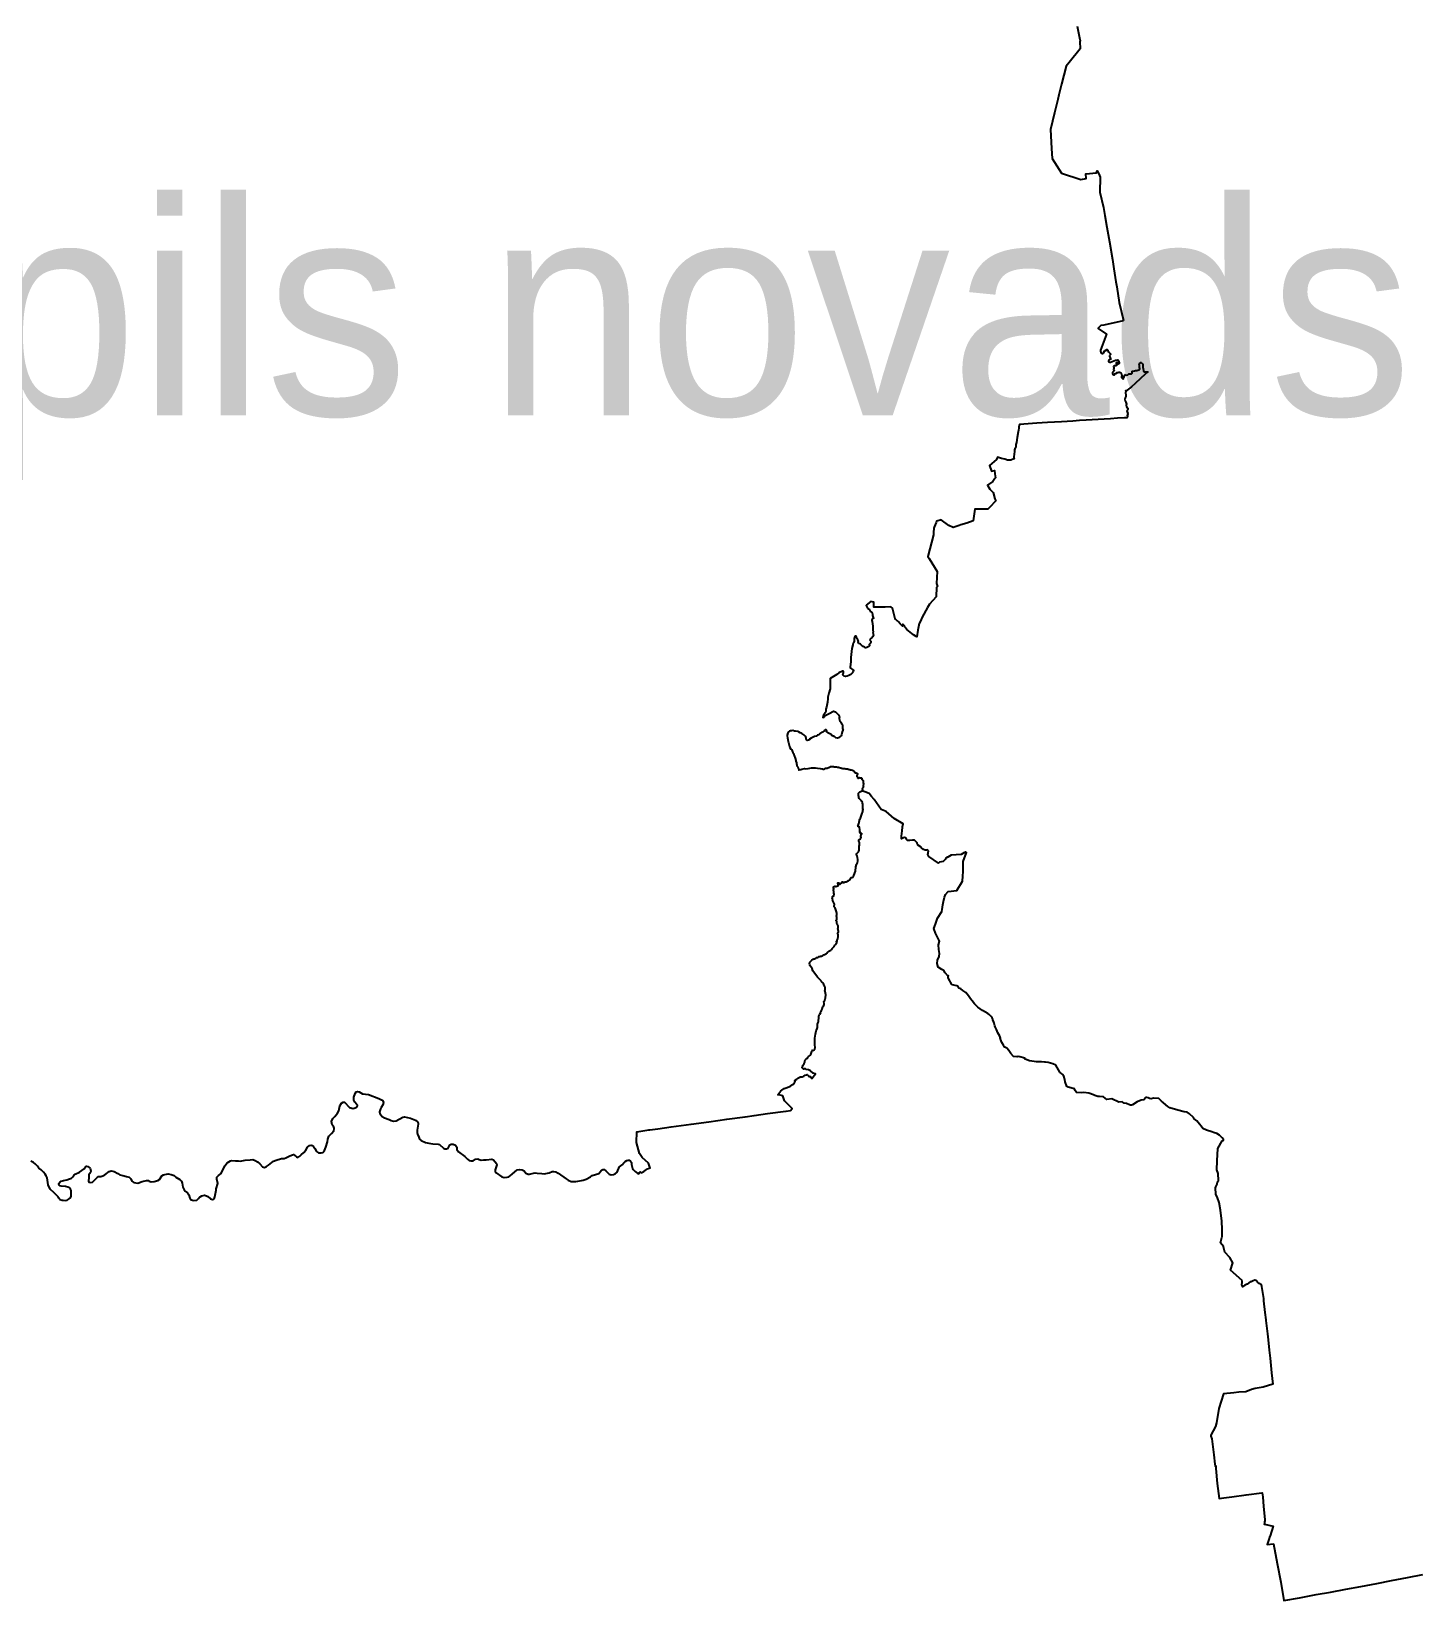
# Model space of a CAD drawing. Extents: x 293476 to 779698, y 145469 to 460400.
# Drawn here: x 371630 to 405265, y 319865 to 357929 of the extents above; entities that cross this region are included whole.
import ezdxf

# ---------------------------------------------------------------- set-up
doc = ezdxf.new("R2010")
doc.units = 0
doc.layers.add('Level 25', color=7, linetype='Continuous')
doc.layers.add('Level 57', color=7, linetype='Continuous')

msp = doc.modelspace()

# ---------------------------------------------------------------- linework, layer by layer
at = {"layer": 'Level 25'}
for points in [[(397005, 358056), (397062, 357769), (397074, 357698), (397072, 357680), (397074, 357505), (396809, 357175), (396738, 357087), (396628, 356648), (396563, 356389), (396534, 356273), (396455, 355950), (396356, 355550), (396385, 355087), (396400, 354848), (396569, 354580), (396627, 354486), (397094, 354340), (397222, 354357), (397216, 354474), (397476, 354494), (397488, 354545), (397526, 354470), (397565, 354395), (397557, 354029), (397647, 353655), (397678, 353465), (397721, 353176), (397785, 352826), (397860, 352399), (397896, 352170), (397943, 351855), (397965, 351732), (398027, 351352), (398125, 350917)], [(397517, 350727), (397510, 350718), (397718, 350582), (397569, 350198), (397571, 350181), (397580, 350140), (397577, 350133), (397575, 350129), (397605, 350119), (397622, 350118), (397638, 350122), (397646, 350129), (397664, 350175), (397676, 350185), (397692, 350190), (397702, 350189), (397708, 350192), (397719, 350212), (397724, 350215), (397731, 350215), (397740, 350208), (397747, 350197), (397752, 350183), (397753, 350164), (397759, 350153), (397780, 350139), (397814, 350105), (397818, 350096), (397816, 350090), (397794, 350078), (397788, 350064), (397788, 350048), (397801, 350013), (397817, 349988), (397817, 349981), (397776, 349956), (397768, 349936), (397767, 349920), (397774, 349914), (397794, 349903), (397813, 349907), (397897, 349941), (397936, 349956), (397987, 349963), (397999, 349953), (398016, 349930), (398016, 349921), (398013, 349911), (398023, 349896), (398023, 349877), (398021, 349872), (398017, 349861), (398008, 349855), (397978, 349900), (397970, 349903), (397951, 349891), (397947, 349884), (397953, 349870), (397967, 349845), (397965, 349834), (397959, 349825), (397944, 349816), (397929, 349813), (397911, 349816), (397894, 349809), (397887, 349800), (397889, 349790), (397896, 349775), (397895, 349762), (397890, 349745), (397883, 349738), (397884, 349730), (397890, 349722), (397902, 349713), (397905, 349707), (397897, 349700), (397889, 349690), (397882, 349680), (397863, 349643), (397865, 349629), (397879, 349609), (397894, 349598), (397908, 349597), (397924, 349629), (397927, 349633), (397940, 349630), (397949, 349634), (397970, 349651), (397990, 349657), (398013, 349666), (398031, 349661), (398049, 349651), (398068, 349637), (398075, 349622), (398076, 349613), (398081, 349600), (398090, 349583), (398095, 349571), (398095, 349564), (398083, 349555), (398077, 349547), (398077, 349544), (398079, 349534), (398086, 349526), (398113, 349498), (398124, 349499), (398131, 349504), (398130, 349510), (398121, 349520), (398119, 349528), (398121, 349533), (398125, 349535), (398134, 349537), (398142, 349542), (398148, 349556), (398153, 349590), (398161, 349602), (398166, 349603), (398172, 349602), (398181, 349594), (398195, 349592), (398235, 349600), (398245, 349605), (398248, 349616), (398254, 349622), (398263, 349624), (398273, 349623), (398280, 349625), (398291, 349626), (398310, 349625), (398319, 349625), (398327, 349631), (398339, 349640), (398342, 349646), (398340, 349662), (398340, 349676), (398342, 349685), (398345, 349687), (398363, 349690), (398396, 349695), (398419, 349702), (398451, 349705), (398478, 349708), (398504, 349719), (398519, 349729), (398524, 349737), (398525, 349749), (398520, 349772), (398516, 349795), (398514, 349829), (398511, 349841), (398512, 349850), (398517, 349860), (398522, 349879), (398542, 349894), (398556, 349897), (398566, 349891), (398577, 349881), (398591, 349862), (398596, 349845), (398599, 349812), (398597, 349790), (398595, 349782), (398602, 349745), (398611, 349713), (398611, 349702), (398612, 349685), (398620, 349679), (398640, 349672), (398668, 349672), (398717, 349670), (398689, 349645), (398664, 349622), (398410, 349389), (398320, 349307), (398217, 349226), (398217, 349221), (398180, 349209), (398181, 349194), (398179, 349165), (398188, 349102), (398187, 349070), (398166, 349042), (398162, 349000), (398172, 348964), (398187, 348932), (398198, 348887), (398194, 348862), (398198, 348829), (398211, 348804), (398222, 348795), (398231, 348786), (398237, 348772), (398235, 348761), (398224, 348747), (398223, 348738), (398212, 348721), (398216, 348703), (398234, 348664), (398228, 348648), (398230, 348621), (398219, 348611), (398229, 348599), (398228, 348588), (398212, 348555), (398195, 348555), (398149, 348554), (397979, 348543), (397810, 348533), (397663, 348524), (397516, 348515), (397369, 348506), (397221, 348497), (397061, 348487), (396900, 348477), (396762, 348468), (396623, 348460), (396454, 348449), (396285, 348439), (396154, 348431), (396024, 348423), (395813, 348410), (395602, 348397), (395595, 348366), (395588, 348336), (395586, 348321), (395585, 348306), (395581, 348257), (395575, 348215), (395548, 348077), (395531, 347953), (395521, 347929), (395515, 347908), (395514, 347885), (395515, 347850), (395510, 347836), (395502, 347825), (395489, 347800), (395484, 347778), (395482, 347738), (395467, 347611), (395468, 347588), (395476, 347563), (395465, 347558), (395392, 347531), (395312, 347532), (395247, 347554), (395172, 347571), (395069, 347600), (395048, 347548), (394878, 347399), (394929, 347261), (394995, 347275), (395007, 347200), (395020, 347103), (395008, 347083), (394961, 347008), (394829, 346919), (394885, 346821), (394965, 346742), (395009, 346592), (395031, 346543), (394988, 346500), (394914, 346424), (394860, 346367), (394835, 346340), (394712, 346336), (394622, 346341), (394519, 346342), (394480, 346054), (394326, 346004), (394178, 345957), (394143, 345946), (394138, 345944), (394089, 345928), (393999, 345898), (393887, 345944), (393701, 346077), (393602, 346048), (393598, 346044), (393595, 346047), (393584, 346018), (393535, 345902), (393527, 345882), (393526, 345868), (393522, 345785), (393521, 345773), (393518, 345716), (393380, 345190), (393412, 345139), (393607, 344828), (393593, 344534), (393618, 344460), (393596, 344457), (393595, 344450), (393583, 344217), (393418, 344032), (393374, 343954), (393242, 343718), (393200, 343624), (393173, 343565), (393142, 343402), (393112, 343240), (393094, 343248), (393035, 343288), (392874, 343419), (392829, 343467), (392820, 343479), (392812, 343507), (392798, 343526), (392776, 343551), (392770, 343501), (392756, 343511), (392749, 343519), (392741, 343528), (392733, 343536), (392725, 343544), (392717, 343553), (392710, 343561), (392671, 343603), (392663, 343611), (392655, 343619), (392647, 343627), (392630, 343642), (392621, 343650), (392612, 343656), (392603, 343663), (392593, 343668), (392587, 343671), (392586, 343676), (392585, 343681), (392577, 343715), (392570, 343748), (392520, 343938), (392487, 343968), (392349, 343965), (392199, 343965), (392111, 343965), (392070, 343963), (392068, 344075), (392070, 344086), (391996, 344100), (391884, 344008), (391881, 344006), (391920, 343938), (391925, 343931), (391942, 343925), (391948, 343919), (391954, 343912), (391973, 343882), (391985, 343869), (392000, 343861), (392007, 343855), (392013, 343848), (392018, 343840), (392023, 343832), (392031, 343817), (392034, 343808), (392036, 343800), (392038, 343792), (392040, 343783), (392039, 343774), (392036, 343766), (392037, 343757), (392055, 343708), (392064, 343702), (392070, 343698), (392069, 343693), (392062, 343690), (392041, 343682), (392033, 343676), (392026, 343651), (392025, 343640), (392029, 343616), (392038, 343555), (392045, 343503), (392049, 343477), (392050, 343460), (392049, 343392), (392053, 343383), (392058, 343373), (392054, 343360), (392050, 343346), (392055, 343315), (392060, 343284), (392045, 343255), (392029, 343226), (392009, 343211), (391989, 343197), (391982, 343188), (391978, 343181), (391973, 343168), (391973, 343160), (391978, 343151), (391987, 343142), (391994, 343134), (391996, 343122), (391995, 343111), (391993, 343096), (391990, 343086), (391961, 343059), (391960, 343054), (391964, 343050), (391963, 343038), (391964, 343027), (391960, 343013), (391953, 343006), (391937, 342998), (391918, 342991), (391899, 342983), (391880, 342974), (391862, 342976), (391852, 342981), (391841, 342992), (391811, 343012), (391772, 343044), (391748, 343063), (391729, 343072), (391710, 343081), (391696, 343098), (391693, 343109), (391694, 343123), (391695, 343133), (391692, 343157), (391684, 343168), (391651, 343216), (391648, 343221), (391648, 343230), (391649, 343237), (391646, 343256), (391633, 343263), (391622, 343261), (391612, 343249), (391600, 343227), (391596, 343200), (391596, 343167), (391595, 343148), (391595, 343134), (391584, 343117), (391574, 343100), (391565, 343079), (391562, 343052), (391534, 342964), (391516, 342744), (391511, 342645), (391502, 342575), (391496, 342513), (391499, 342488), (391525, 342465), (391552, 342454), (391572, 342441), (391579, 342423), (391572, 342397), (391550, 342366), (391510, 342330), (391465, 342303), (391426, 342286), (391386, 342282), (391353, 342287), (391341, 342297), (391326, 342317), (391322, 342330), (391323, 342343), (391330, 342355), (391337, 342364), (391337, 342384), (391331, 342405), (391320, 342411), (391308, 342412), (391225, 342367), (391171, 342326), (391089, 342281), (391015, 342232), (391008, 342214), (391009, 342048), (391009, 341981), (390980, 341875), (390957, 341782), (390955, 341740), (390949, 341661), (390925, 341535), (390918, 341516), (390908, 341488), (390906, 341438), (390896, 341404), (390866, 341365), (390848, 341348), (390838, 341321), (390832, 341284), (390861, 341294), (390863, 341301), (390887, 341335), (390988, 341383), (391096, 341438), (391139, 341424), (391191, 341374), (391215, 341351), (391240, 341304), (391238, 341300), (391231, 341279), (391226, 341262), (391245, 341199), (391254, 341193), (391257, 341189), (391258, 341187), (391262, 341181), (391263, 341179), (391265, 341177), (391266, 341175), (391267, 341173), (391270, 341169), (391271, 341167), (391275, 341161), (391276, 341159), (391278, 341155), (391279, 341153), (391281, 341151), (391282, 341148), (391283, 341146), (391284, 341144), (391286, 341142), (391287, 341140), (391288, 341138), (391289, 341136), (391291, 341134), (391292, 341132), (391293, 341130), (391295, 341128), (391296, 341126), (391297, 341124), (391298, 341122), (391300, 341120), (391301, 341118), (391302, 341116), (391303, 341114), (391305, 341112), (391306, 341110), (391307, 341108), (391308, 341106), (391309, 341104), (391310, 341102), (391311, 341100), (391311, 341097), (391312, 341095), (391312, 341093), (391312, 341091), (391313, 341090), (391313, 341088), (391313, 341086), (391313, 341083), (391313, 341081), (391313, 341078), (391313, 341076), (391313, 341074), (391313, 341071), (391313, 341069), (391313, 341067), (391313, 341064), (391313, 341062), (391313, 341060), (391313, 341057), (391313, 341055), (391313, 341052), (391313, 341050), (391313, 341048), (391313, 341045), (391312, 341043), (391312, 341040), (391312, 341038), (391312, 341035), (391312, 341033), (391312, 341030), (391312, 341028), (391312, 341026), (391312, 341023), (391312, 341021), (391312, 341018), (391313, 341016), (391314, 341014), (391314, 341012), (391315, 341010), (391316, 341008), (391318, 341006), (391319, 341004), (391320, 341001), (391321, 340999), (391322, 340998), (391323, 340992), (391322, 340979), (391304, 340936), (391287, 340862), (391276, 340844), (391252, 340829), (391217, 340793), (391188, 340789), (391152, 340793), (391115, 340823), (391109, 340825), (391106, 340827), (391102, 340828), (391098, 340830), (391095, 340831), (391091, 340832), (391087, 340834), (391084, 340835), (391080, 340836), (391076, 340838), (391073, 340839), (391069, 340841), (391065, 340842), (391062, 340843), (391058, 340845), (391055, 340846), (391051, 340848), (391049, 340851), (391047, 340854), (391045, 340858), (391043, 340862), (391041, 340866), (391040, 340870), (391038, 340873), (391035, 340876), (391032, 340879), (391029, 340881), (391025, 340882), (391022, 340884), (391018, 340886), (391015, 340887), (391011, 340889), (391008, 340890), (391004, 340892), (391001, 340894), (390997, 340895), (390993, 340897), (390990, 340898), (390986, 340900), (390983, 340902), (390979, 340903), (390976, 340905), (390972, 340906), (390970, 340907), (390968, 340908), (390965, 340910), (390961, 340911), (390958, 340913), (390954, 340914), (390936, 340930), (390925, 340940), (390922, 340946), (390925, 340954), (390928, 340963), (390928, 340971), (390924, 340978), (390917, 340984), (390909, 340988), (390901, 340990), (390894, 340989), (390888, 340986), (390883, 340980), (390879, 340974), (390869, 340960), (390864, 340954), (390858, 340949), (390852, 340944), (390845, 340941), (390831, 340933), (390811, 340923), (390797, 340916), (390790, 340912), (390783, 340908), (390770, 340899), (390764, 340895), (390751, 340886), (390726, 340868), (390707, 340855), (390672, 340830), (390628, 340823), (390601, 340810), (390579, 340805), (390550, 340785), (390510, 340762), (390506, 340744), (390488, 340735), (390455, 340729), (390441, 340738), (390430, 340767), (390425, 340796), (390423, 340812), (390420, 340824), (390410, 340826), (390382, 340854), (390369, 340869), (390320, 340900), (390309, 340903), (390284, 340914), (390245, 340939), (390232, 340943), (390173, 340956), (390145, 340958), (390102, 340967), (390073, 340966), (390049, 340964), (390024, 340953), (389991, 340929), (389985, 340912), (389965, 340857), (389965, 340839), (389980, 340792), (389986, 340749), (389989, 340695), (389997, 340679), (390011, 340646), (390023, 340585), (390036, 340561), (390057, 340518), (390080, 340500), (390098, 340454), (390109, 340436), (390127, 340402), (390131, 340378), (390141, 340367), (390163, 340303), (390181, 340244), (390180, 340226), (390191, 340183), (390194, 340157), (390200, 340136), (390200, 340113), (390212, 340105), (390224, 340087), (390231, 340058), (390251, 340023), (390253, 340009), (390260, 340014), (390302, 340029), (390326, 340035), (390391, 340046), (390422, 340044), (390477, 340047), (390560, 340064), (390587, 340063), (390618, 340065), (390656, 340063), (390700, 340058), (390770, 340053), (390810, 340040), (390826, 340040), (390841, 340037), (390855, 340035), (390870, 340040), (390884, 340047), (390897, 340054), (390911, 340058), (390926, 340058), (390940, 340060), (390954, 340065), (390968, 340070), (390982, 340076), (390995, 340084), (391008, 340091), (391022, 340095), (391037, 340096), (391052, 340097), (391066, 340098), (391081, 340099), (391096, 340097), (391110, 340093), (391125, 340090), (391140, 340089), (391155, 340088), (391169, 340086), (391184, 340084), (391198, 340081), (391213, 340078), (391227, 340074), (391242, 340071), (391256, 340067), (391271, 340064), (391285, 340060), (391299, 340055), (391313, 340051), (391328, 340049), (391343, 340050), (391358, 340051), (391372, 340047), (391387, 340045), (391402, 340045), (391417, 340044), (391431, 340041), (391445, 340037), (391459, 340032), (391474, 340028), (391488, 340023), (391502, 340019), (391517, 340014), (391552, 340011), (391566, 340002), (391573, 339998), (391583, 339990), (391588, 339984), (391594, 339975), (391600, 339960), (391604, 339955), (391610, 339949), (391617, 339946), (391639, 339945), (391664, 339933), (391670, 339929), (391675, 339924), (391676, 339920), (391676, 339911), (391665, 339892), (391663, 339890), (391660, 339884), (391658, 339879), (391658, 339871), (391658, 339868), (391658, 339866), (391659, 339860), (391659, 339857), (391661, 339855), (391663, 339853), (391665, 339851), (391668, 339849), (391670, 339847), (391671, 339844), (391672, 339842), (391673, 339839), (391674, 339836), (391675, 339833), (391676, 339831), (391677, 339828), (391677, 339825), (391677, 339822), (391678, 339819), (391679, 339817), (391681, 339814), (391684, 339813), (391687, 339812), (391689, 339813), (391692, 339814), (391695, 339815), (391698, 339816), (391700, 339817), (391703, 339819), (391705, 339821), (391707, 339822), (391710, 339824), (391712, 339825), (391715, 339826), (391718, 339827), (391721, 339828), (391723, 339828), (391726, 339827), (391729, 339826), (391732, 339824), (391734, 339823), (391737, 339823), (391740, 339823), (391743, 339823), (391746, 339823), (391749, 339823), (391751, 339823), (391754, 339823), (391757, 339823), (391760, 339822), (391763, 339822), (391766, 339821), (391768, 339820), (391771, 339819), (391774, 339817), (391776, 339815), (391778, 339813), (391779, 339810), (391780, 339807), (391781, 339805), (391781, 339802), (391781, 339799), (391781, 339796), (391781, 339793), (391781, 339790), (391782, 339787), (391783, 339785), (391785, 339782), (391787, 339780), (391789, 339778), (391791, 339776), (391793, 339774), (391795, 339773), (391797, 339771), (391800, 339769), (391802, 339767), (391803, 339764), (391805, 339762), (391807, 339760), (391808, 339757), (391809, 339754), (391811, 339752), (391812, 339749), (391813, 339746), (391814, 339743), (391814, 339740), (391815, 339738), (391815, 339735), (391815, 339732), (391815, 339729), (391814, 339726), (391814, 339723), (391814, 339721), (391813, 339718), (391813, 339715), (391812, 339712), (391812, 339709), (391811, 339706), (391811, 339706), (391812, 339705), (391812, 339704), (391812, 339703), (391812, 339702), (391813, 339701), (391813, 339699), (391813, 339699), (391813, 339698), (391814, 339697), (391814, 339695), (391814, 339694), (391814, 339693), (391814, 339693), (391815, 339692), (391815, 339691), (391815, 339691), (391816, 339690), (391816, 339689), (391816, 339689), (391817, 339687), (391817, 339687), (391818, 339686), (391818, 339685), (391819, 339684), (391819, 339683), (391819, 339683), (391819, 339682), (391819, 339682), (391820, 339681), (391820, 339681), (391820, 339680), (391820, 339679), (391820, 339679), (391820, 339679), (391820, 339678), (391820, 339677), (391820, 339676), (391820, 339676), (391820, 339675), (391820, 339674), (391820, 339672), (391819, 339669), (391818, 339667), (391818, 339665), (391816, 339659), (391815, 339655), (391814, 339652), (391813, 339648), (391811, 339634), (391808, 339612), (391816, 339596), (391814, 339586), (391795, 339570), (391787, 339558), (391786, 339547), (391793, 339538), (391786, 339510)], [(397517, 350727), (397586, 350800), (397662, 350812), (398125, 350917)], [(384606, 330093), (384651, 330060), (384731, 330035), (384843, 330035), (384892, 330041), (384981, 330053), (385021, 330066), (385093, 330087), (385194, 330141), (385237, 330173), (385399, 330226), (385465, 330307), (385498, 330321), (385527, 330320), (385572, 330290), (385650, 330212), (385701, 330192), (385757, 330201), (385794, 330217), (385845, 330254), (385862, 330295), (385881, 330353), (385894, 330376), (385937, 330416), (385962, 330435), (386008, 330483), (386040, 330517), (386077, 330543), (386107, 330548), (386134, 330546), (386169, 330523), (386189, 330491), (386195, 330445), (386206, 330376), (386217, 330346), (386232, 330324), (386273, 330282), (386283, 330272), (386345, 330227), (386367, 330219), (386374, 330229), (386382, 330250), (386402, 330262), (386425, 330243), (386443, 330251), (386489, 330273), (386519, 330295), (386556, 330319), (386581, 330336), (386618, 330356), (386643, 330363), (386636, 330383), (386605, 330474), (386453, 330613), (386386, 330714), (386310, 330974), (386321, 331239), (386613, 331284), (386633, 331285), (386832, 331310), (387157, 331355), (387635, 331420), (388066, 331478), (388503, 331540), (388952, 331603), (389167, 331633), (389488, 331677), (389938, 331740), (389942, 331741), (390052, 331752), (390087, 331805), (389906, 331986), (389859, 332109), (389764, 332131), (389741, 332136), (389812, 332229), (389840, 332247), (389895, 332286), (389943, 332302), (390049, 332347), (390050, 332348), (390050, 332349), (390051, 332352), (390054, 332356), (390056, 332359), (390059, 332362), (390063, 332364), (390069, 332366), (390075, 332368), (390081, 332371), (390083, 332373), (390096, 332383), (390100, 332386), (390104, 332388), (390113, 332391), (390120, 332393), (390123, 332394), (390125, 332395), (390126, 332396), (390154, 332438), (390162, 332454), (390144, 332470), (390152, 332481), (390160, 332488), (390163, 332491), (390202, 332512), (390226, 332537), (390231, 332539), (390234, 332541), (390244, 332547), (390276, 332563), (390287, 332572), (390308, 332572), (390329, 332573), (390369, 332590), (390407, 332607), (390441, 332621), (390454, 332623), (390463, 332618), (390472, 332608), (390476, 332604), (390484, 332586), (390490, 332585), (390495, 332577), (390514, 332577), (390522, 332576), (390534, 332575), (390564, 332528), (390655, 332642), (390642, 332644), (390598, 332663), (390538, 332715), (390486, 332744), (390431, 332749), (390427, 332749), (390423, 332753), (390418, 332756), (390414, 332759), (390410, 332761), (390405, 332761), (390400, 332762), (390394, 332762), (390390, 332762), (390384, 332762), (390378, 332760), (390375, 332759), (390370, 332759), (390365, 332760), (390360, 332762), (390357, 332765), (390354, 332769), (390350, 332773), (390347, 332776), (390342, 332780), (390338, 332783), (390335, 332786), (390332, 332790), (390327, 332797), (390329, 332800), (390332, 332802), (390336, 332804), (390340, 332808), (390341, 332812), (390343, 332816), (390344, 332820), (390345, 332824), (390347, 332832), (390347, 332836), (390347, 332844), (390348, 332846), (390352, 332850), (390361, 332859), (390366, 332862), (390373, 332871), (390376, 332874), (390380, 332881), (390380, 332885), (390379, 332895), (390380, 332900), (390385, 332906), (390389, 332914), (390392, 332919), (390395, 332923), (390397, 332931), (390397, 332936), (390398, 332947), (390399, 332952), (390400, 332958), (390402, 332963), (390405, 332967), (390408, 332971), (390414, 332977), (390416, 332980), (390419, 332988), (390420, 332993), (390423, 332996), (390427, 333002), (390430, 333005), (390438, 333013), (390443, 333015), (390452, 333018), (390472, 333028), (390473, 333044), (390487, 333064), (390532, 333093), (390545, 333112), (390552, 333137), (390560, 333158), (390566, 333185), (390576, 333216), (390604, 333213), (390616, 333218), (390640, 333249), (390646, 333285), (390640, 333350), (390638, 333375), (390641, 333417), (390641, 333439), (390641, 333511), (390647, 333560), (390658, 333609), (390675, 333684), (390698, 333743), (390700, 333764), (390700, 333798), (390702, 333831), (390707, 333854), (390715, 333871), (390723, 333884), (390728, 333918), (390730, 333939), (390736, 333996), (390740, 334041), (390741, 334061), (390754, 334088), (390757, 334094), (390782, 334131), (390785, 334135), (390800, 334178), (390807, 334197), (390820, 334213), (390821, 334219), (390826, 334233), (390828, 334258), (390846, 334273), (390849, 334282), (390863, 334325), (390865, 334341), (390866, 334350), (390861, 334394), (390864, 334400), (390868, 334409), (390882, 334426), (390892, 334460), (390895, 334485), (390908, 334558), (390890, 334638), (390884, 334652), (390884, 334655), (390886, 334670), (390889, 334685), (390891, 334711), (390890, 334718), (390886, 334744), (390875, 334759), (390875, 334777), (390868, 334791), (390853, 334805), (390854, 334814), (390854, 334827), (390850, 334835), (390843, 334844), (390827, 334854), (390814, 334861), (390813, 334863), (390808, 334871), (390803, 334879), (390795, 334893), (390790, 334900), (390778, 334914), (390762, 334933), (390748, 334950), (390703, 334990), (390593, 335140), (390575, 335197), (390528, 335264), (390519, 335290), (390513, 335317), (390515, 335335), (390520, 335348), (390566, 335398), (390596, 335422), (390613, 335432), (390633, 335435), (390648, 335444), (390665, 335450), (390682, 335461), (390705, 335465), (390720, 335475), (390726, 335482), (390737, 335486), (390760, 335489), (390780, 335496), (390799, 335501), (390837, 335515), (390861, 335529), (390916, 335557), (390936, 335571), (390949, 335590), (390990, 335621), (390995, 335630), (391026, 335646), (391042, 335662), (391059, 335684), (391075, 335699), (391092, 335712), (391109, 335731), (391123, 335766), (391129, 335773), (391136, 335774), (391141, 335784), (391169, 335828), (391170, 335831), (391170, 335834), (391169, 335837), (391168, 335839), (391167, 335842), (391167, 335843), (391167, 335844), (391167, 335845), (391166, 335848), (391166, 335850), (391167, 335852), (391167, 335853), (391167, 335855), (391167, 335856), (391167, 335857), (391167, 335857), (391167, 335857), (391168, 335857), (391168, 335858), (391168, 335858), (391168, 335858), (391168, 335858), (391168, 335858), (391169, 335859), (391169, 335859), (391170, 335859), (391170, 335859), (391171, 335860), (391171, 335860), (391172, 335860), (391173, 335860), (391173, 335860), (391174, 335860), (391175, 335861), (391176, 335861), (391177, 335861), (391178, 335861), (391179, 335861), (391179, 335862), (391179, 335862), (391180, 335862), (391180, 335862), (391180, 335862), (391181, 335863), (391181, 335863), (391181, 335863), (391181, 335863), (391181, 335863), (391181, 335864), (391181, 335864), (391181, 335864), (391181, 335864), (391181, 335864), (391181, 335864), (391182, 335864), (391182, 335864), (391182, 335865), (391182, 335865), (391182, 335865), (391182, 335865), (391182, 335865), (391182, 335865), (391182, 335865), (391182, 335865), (391182, 335866), (391182, 335866), (391182, 335866), (391182, 335866), (391182, 335866), (391182, 335866), (391182, 335867), (391182, 335867), (391182, 335867), (391182, 335867), (391182, 335867), (391182, 335867), (391182, 335867), (391182, 335868), (391182, 335868), (391182, 335868), (391181, 335869), (391181, 335869), (391181, 335869), (391181, 335869), (391181, 335870), (391181, 335870), (391181, 335870), (391181, 335870), (391181, 335871), (391181, 335871), (391181, 335871), (391181, 335872), (391180, 335872), (391180, 335872), (391180, 335873), (391180, 335873), (391180, 335873), (391180, 335874), (391180, 335874), (391180, 335874), (391179, 335874), (391179, 335875), (391179, 335875), (391179, 335875), (391179, 335876), (391179, 335876), (391179, 335876), (391179, 335877), (391178, 335877), (391178, 335877), (391178, 335878), (391178, 335879), (391178, 335880), (391177, 335882), (391177, 335883), (391177, 335884), (391178, 335885), (391178, 335885), (391178, 335886), (391179, 335887), (391180, 335888), (391181, 335889), (391182, 335890), (391183, 335892), (391184, 335894), (391184, 335894), (391185, 335895), (391187, 335897), (391189, 335900), (391191, 335903), (391193, 335905), (391193, 335906), (391193, 335906), (391193, 335907), (391193, 335907), (391194, 335910), (391194, 335912), (391194, 335916), (391193, 335919), (391194, 335922), (391194, 335924), (391195, 335926), (391196, 335929), (391198, 335934), (391201, 335941), (391203, 335946), (391206, 335957), (391206, 335960), (391207, 335963), (391207, 335970), (391209, 335989), (391207, 336019), (391198, 336041), (391192, 336053), (391195, 336058), (391198, 336064), (391202, 336069), (391203, 336071), (391206, 336074), (391208, 336076), (391210, 336079), (391213, 336082), (391215, 336090), (391215, 336093), (391215, 336096), (391213, 336106), (391210, 336115), (391207, 336126), (391207, 336131), (391207, 336136), (391206, 336142), (391205, 336147), (391203, 336149), (391200, 336153), (391200, 336163), (391204, 336174), (391205, 336178), (391206, 336181), (391206, 336181), (391206, 336183), (391208, 336191), (391208, 336198), (391205, 336205), (391205, 336210), (391205, 336212), (391205, 336218), (391204, 336224), (391204, 336230), (391203, 336234), (391200, 336240), (391196, 336249), (391193, 336257), (391187, 336273), (391185, 336277), (391182, 336281), (391175, 336290), (391173, 336294), (391172, 336298), (391172, 336303), (391172, 336309), (391172, 336317), (391172, 336324), (391172, 336332), (391172, 336334), (391170, 336338), (391169, 336341), (391167, 336345), (391164, 336353), (391162, 336356), (391160, 336358), (391158, 336361), (391156, 336363), (391156, 336364), (391156, 336366), (391156, 336367), (391157, 336369), (391160, 336372), (391161, 336373), (391163, 336375), (391163, 336375), (391165, 336378), (391174, 336389), (391174, 336390), (391174, 336391), (391174, 336399), (391174, 336401), (391174, 336406), (391173, 336407), (391172, 336413), (391171, 336426), (391174, 336449), (391166, 336471), (391175, 336504), (391175, 336536), (391168, 336573), (391144, 336644), (391132, 336669), (391109, 336697), (391109, 336703), (391113, 336756), (391103, 336788), (391092, 336809), (391080, 336825), (391073, 336828), (391070, 336837), (391079, 336856), (391072, 336870), (391063, 336888), (391071, 336910), (391069, 336928), (391067, 336942), (391072, 336952), (391097, 336958), (391099, 336967), (391105, 337000), (391099, 337029), (391097, 337038), (391097, 337046), (391102, 337064), (391104, 337076), (391092, 337090), (391091, 337099), (391091, 337109), (391097, 337122), (391099, 337134), (391091, 337157), (391091, 337167), (391096, 337177), (391111, 337191), (391124, 337197), (391133, 337195), (391140, 337186), (391149, 337185), (391176, 337193), (391203, 337202), (391208, 337213), (391204, 337231), (391194, 337258), (391199, 337272), (391209, 337278), (391221, 337275), (391224, 337263), (391224, 337250), (391231, 337243), (391242, 337241), (391259, 337255), (391272, 337264), (391291, 337274), (391296, 337278), (391297, 337291), (391303, 337300), (391315, 337300), (391319, 337292), (391327, 337286), (391342, 337285), (391361, 337295), (391376, 337299), (391409, 337301), (391419, 337307), (391429, 337319), (391437, 337322), (391453, 337325), (391466, 337337), (391477, 337351), (391497, 337358), (391505, 337370), (391508, 337392), (391514, 337400), (391524, 337405), (391538, 337402), (391547, 337405), (391551, 337409), (391580, 337441), (391586, 337456), (391624, 337557), (391633, 337662), (391654, 337717), (391662, 337730), (391678, 337761), (391686, 337807), (391685, 337844), (391678, 337891), (391666, 337923), (391653, 337945), (391647, 337958), (391650, 337971), (391659, 337986), (391675, 338007), (391696, 338028), (391707, 338046), (391714, 338071), (391713, 338143), (391717, 338167), (391725, 338187), (391720, 338256), (391716, 338268), (391706, 338283), (391704, 338295), (391707, 338322), (391714, 338330), (391732, 338339), (391745, 338346), (391756, 338361), (391761, 338379), (391756, 338403), (391752, 338419), (391760, 338436), (391775, 338454), (391780, 338461), (391777, 338470), (391772, 338476), (391765, 338476), (391751, 338476), (391739, 338482), (391735, 338492), (391737, 338509), (391732, 338516), (391730, 338526), (391735, 338550), (391733, 338564), (391728, 338570), (391722, 338617), (391721, 338627), (391681, 338650), (391697, 338682), (391688, 338697), (391709, 338704), (391711, 338744), (391719, 338784), (391723, 338798), (391732, 338820), (391746, 338847), (391757, 338870), (391781, 338939), (391802, 339008), (391807, 339030), (391808, 339052), (391806, 339080), (391803, 339102), (391802, 339111), (391805, 339131), (391806, 339157), (391803, 339187), (391799, 339205), (391792, 339225), (391782, 339248), (391771, 339265), (391755, 339282), (391732, 339303), (391715, 339324), (391707, 339343), (391704, 339357), (391703, 339372), (391702, 339393), (391701, 339401), (391697, 339423), (391696, 339433), (391697, 339442), (391702, 339450), (391733, 339486), (391786, 339510)], [(401477, 327507), (401475, 327522), (401421, 327556), (401376, 327592), (401353, 327618), (401343, 327629), (401334, 327634), (401326, 327637), (401315, 327635), (401271, 327619), (401224, 327600), (401205, 327594), (401126, 327542), (401070, 327513), (401015, 327479), (401014, 327480), (401014, 327490), (401004, 327505), (401002, 327522), (401001, 327539), (401010, 327572), (401009, 327623), (401004, 327627), (400722, 327882), (400780, 328056), (400705, 328192), (400589, 328320), (400558, 328446), (400553, 328448), (400551, 328452), (400484, 328546), (400492, 328580), (400516, 328673), (400519, 328684), (400520, 328686), (400520, 328715), (400520, 328719), (400525, 328868), (400518, 329070), (400485, 329333), (400453, 329520), (400405, 329634), (400367, 329725), (400359, 329880), (400372, 329906), (400400, 329964), (400410, 330020), (400436, 330058), (400427, 330224), (400390, 330318), (400400, 330529), (400417, 330830), (400523, 331019), (400554, 331031), (400551, 331047), (400526, 331093), (400455, 331159), (400389, 331198), (400310, 331216), (400272, 331235), (400144, 331276), (400053, 331314), (400010, 331370), (399971, 331425), (399904, 331506), (399844, 331555), (399826, 331582), (399733, 331673), (399676, 331710), (399600, 331721), (399445, 331761), (399253, 331817), (399207, 331848), (399159, 331889), (399093, 331944), (399053, 331983), (398986, 332041), (398856, 332053), (398799, 332037), (398763, 332042), (398723, 332063), (398697, 332067), (398672, 332065), (398619, 332015), (398554, 332002), (398461, 331967), (398346, 331894), (398321, 331886), (398296, 331882), (398270, 331889), (398200, 331920), (398146, 331933), (398094, 331962), (398019, 331957), (397847, 332035), (397722, 332020), (397641, 332084), (397542, 332097), (397508, 332096), (397436, 332117), (397404, 332135), (397290, 332173), (397165, 332194), (397099, 332185), (396988, 332187), (396955, 332240), (396939, 332278), (396782, 332316), (396756, 332336), (396713, 332446), (396704, 332509), (396683, 332585), (396650, 332625), (396629, 332647), (396594, 332674), (396583, 332686), (396486, 332856), (396414, 332882), (396358, 332899), (396302, 332916), (396237, 332927), (396208, 332924), (396139, 332931), (396041, 332932), (396016, 332932), (396015, 332936), (395846, 332958), (395744, 332997), (395739, 332998), (395731, 333022), (395616, 333058), (395573, 333062), (395549, 333057), (395541, 333056), (395458, 333060), (395395, 333139), (395348, 333213), (395298, 333267), (395249, 333291), (395244, 333289), (395218, 333341), (395179, 333403), (395158, 333442), (395139, 333507), (395143, 333508), (395128, 333554), (395081, 333637), (395045, 333718), (395013, 333787), (395005, 333810), (394998, 333837), (394992, 333872), (394985, 333898), (394962, 333951), (394954, 333973), (394940, 333999), (394919, 334037), (394873, 334083), (394840, 334109), (394709, 334181), (394598, 334263), (394512, 334345), (394454, 334411), (394414, 334462), (394396, 334489), (394367, 334533), (394339, 334574), (394301, 334617), (394234, 334666), (394182, 334704), (394135, 334723), (394119, 334743), (394115, 334758), (394099, 334772), (394081, 334781), (393971, 334804), (393962, 334812), (393934, 334869), (393924, 334886), (393916, 334900), (393878, 334972), (393875, 334985), (393874, 334997), (393876, 335008), (393880, 335019), (393868, 335023), (393801, 335090), (393766, 335151), (393717, 335173), (393635, 335229), (393608, 335322), (393619, 335398), (393659, 335492), (393667, 335560), (393645, 335662), (393642, 335770), (393660, 335863), (393567, 336053), (393530, 336168), (393565, 336272), (393612, 336415), (393718, 336578), (393726, 336626), (393744, 336743), (393763, 336825), (393789, 336928), (393812, 336991), (393873, 337068), (394086, 337089), (394218, 337319), (394231, 337441), (394238, 337547), (394241, 337586), (394239, 337690), (394237, 337793), (394321, 338010), (394293, 338029), (394267, 338014), (394267, 338014), (394189, 337965), (393948, 337947), (393903, 337919), (393870, 337898), (393860, 337901), (393816, 337875), (393800, 337844), (393749, 337790), (393665, 337775), (393638, 337756), (393406, 337912), (393387, 337949), (393380, 337965), (393394, 338054), (393393, 338062), (393371, 338075), (393347, 338067), (393314, 338071), (393279, 338083), (393228, 338123), (393222, 338138), (393158, 338180), (393142, 338188), (393139, 338203), (393135, 338211), (393131, 338221), (393125, 338239), (393120, 338248), (393114, 338255), (393065, 338305), (393056, 338310), (393045, 338312), (393030, 338311), (393007, 338308), (392943, 338302), (392895, 338301), (392884, 338305), (392870, 338315), (392862, 338327), (392860, 338336), (392858, 338358), (392850, 338367), (392840, 338369), (392811, 338375), (392793, 338368), (392742, 338340), (392741, 338356), (392745, 338402), (392753, 338483), (392758, 338533), (392770, 338633), (392779, 338708), (392562, 338838), (392369, 339010), (392247, 339054), (392076, 339295), (392015, 339367), (391959, 339440), (391851, 339484), (391786, 339510)], [(378951, 331370), (378928, 331402), (378914, 331487), (378942, 331563), (378992, 331609), (379058, 331685), (379089, 331749), (379115, 331867), (379151, 331928), (379196, 331957), (379226, 331956), (379351, 331829), (379434, 331806), (379507, 331823), (379531, 331840), (379546, 331884), (379521, 331907), (379475, 331957), (379457, 332004), (379457, 332080), (379485, 332170), (379508, 332207), (379543, 332214), (379587, 332205), (379663, 332160), (379806, 332142), (380057, 332047), (380129, 332012), (380158, 331985), (380170, 331945), (380158, 331895), (380116, 331827), (380101, 331795), (380073, 331719), (380086, 331678), (380139, 331612), (380202, 331576), (380315, 331533), (380358, 331509), (380418, 331493), (380482, 331507), (380639, 331594), (380684, 331601), (380830, 331568), (380951, 331522), (380997, 331480), (381014, 331446), (381011, 331419), (380989, 331280), (380987, 331221), (381001, 331182), (381029, 331103), (381048, 331056), (381085, 331026), (381192, 330981), (381276, 330958), (381371, 330944), (381498, 330937), (381531, 330925), (381626, 330843), (381664, 330826), (381704, 330822), (381740, 330836), (381764, 330887), (381786, 330917), (381816, 330935), (381864, 330933), (381917, 330913), (381952, 330862), (381954, 330808), (381996, 330749), (382150, 330641), (382211, 330571), (382251, 330542), (382296, 330530), (382350, 330535), (382409, 330572), (382459, 330578), (382497, 330568), (382541, 330552), (382609, 330561), (382662, 330555), (382801, 330576), (382846, 330560), (382914, 330467), (382921, 330433), (382886, 330311), (382887, 330272), (382907, 330240), (383046, 330146), (383100, 330128), (383177, 330134), (383211, 330142), (383296, 330210), (383416, 330311)], [(372324, 329598), (372379, 329582), (372398, 329576), (372457, 329570), (372495, 329575), (372546, 329609), (372577, 329638), (372594, 329672), (372599, 329750), (372593, 329813), (372577, 329846), (372553, 329877), (372518, 329897), (372458, 329910), (372357, 329919), (372321, 329927), (372302, 329943), (372297, 329967), (372306, 329994), (372329, 330022), (372357, 330038), (372408, 330055), (372490, 330073), (372553, 330096), (372603, 330115), (372635, 330144), (372670, 330197), (372694, 330213), (372794, 330255), (372913, 330341), (372947, 330385), (372971, 330405), (373001, 330399), (373034, 330375), (373056, 330351), (373074, 330279), (373068, 330252), (373027, 330193), (373024, 330130), (373016, 330043), (373024, 330018), (373070, 330006), (373110, 330015), (373176, 330077), (373234, 330136), (373261, 330150), (373313, 330149), (373368, 330168), (373415, 330194), (373519, 330273), (373563, 330292), (373607, 330284), (373642, 330273), (373730, 330224), (373776, 330193), (373847, 330176), (373938, 330153), (374004, 330134), (374041, 330097), (374067, 330039), (374118, 330007), (374215, 329994), (374315, 330028), (374424, 330059), (374460, 330057), (374490, 330039), (374540, 330025), (374609, 330028), (374698, 330055), (374743, 330084), (374796, 330165), (374834, 330194), (374869, 330204), (374948, 330216), (375026, 330204), (375098, 330174), (375135, 330138), (375234, 330082), (375249, 330065), (375272, 330039), (375289, 329993), (375305, 329898), (375341, 329831), (375364, 329800), (375417, 329759), (375454, 329709), (375471, 329624), (375494, 329595), (375541, 329577), (375576, 329569), (375641, 329580), (375686, 329618), (375708, 329653), (375722, 329662), (375764, 329686), (375827, 329699), (375881, 329686), (375911, 329667), (375978, 329610), (376022, 329596), (376046, 329604), (376073, 329634), (376083, 329659), (376094, 329744), (376114, 329818), (376116, 329857), (376152, 329979), (376132, 330092), (376134, 330138), (376170, 330178), (376235, 330226), (376237, 330228), (376262, 330284), (376289, 330337), (376323, 330412), (376377, 330483), (376458, 330532), (376493, 330539), (376583, 330531), (376653, 330536), (376705, 330528), (376739, 330531), (376817, 330549), (376935, 330559), (377006, 330562), (377061, 330542), (377120, 330509), (377177, 330457), (377235, 330388), (377284, 330375), (377332, 330397), (377384, 330427), (377506, 330527), (377572, 330551), (377696, 330586), (377766, 330593), (377804, 330606), (377901, 330650), (377962, 330680), (377988, 330683), (378025, 330663), (378065, 330628), (378098, 330613), (378146, 330643), (378179, 330675), (378242, 330735), (378290, 330795), (378333, 330864), (378375, 330903), (378416, 330914), (378444, 330908), (378472, 330879), (378509, 330828), (378552, 330759), (378599, 330728), (378659, 330726), (378703, 330737), (378740, 330784), (378778, 330865), (378812, 330995), (378825, 331060), (378851, 331130), (378911, 331195), (378970, 331263), (378980, 331310), (378974, 331328), (378967, 331348), (378951, 331370)], [(372324, 329598), (372300, 329629), (372277, 329656), (372183, 329760), (372090, 329846), (372041, 329947), (372011, 330119), (371993, 330167), (371965, 330213), (371925, 330258), (371864, 330313), (371815, 330357), (371779, 330405), (371724, 330457), (371680, 330492), (371621, 330522)], [(383416, 330311), (383473, 330323), (383539, 330316), (383585, 330289), (383631, 330233), (383682, 330207), (383720, 330209), (383815, 330235), (383852, 330240), (383901, 330233), (384015, 330222), (384075, 330220), (384154, 330230), (384196, 330243), (384270, 330270), (384307, 330275), (384354, 330264), (384415, 330235), (384606, 330093)], [(401477, 327507), (401478, 327494), (401479, 327483), (401522, 327195), (401529, 327139), (401561, 326854), (401582, 326672), (401583, 326662), (401583, 326660), (401619, 326336), (401637, 326187), (401662, 325939), (401683, 325748), (401719, 325391), (401753, 325116), (401517, 325043), (401421, 325028), (401323, 325009), (401233, 324983), (401094, 324932), (400929, 324919), (400807, 324908), (400553, 324884), (400445, 324524), (400385, 324176), (400363, 324085), (400246, 323875), (400246, 323875), (400246, 323856), (400275, 323787), (400321, 323398), (400348, 323176), (400356, 323130), (400367, 323132), (400365, 323110), (400366, 323089), (400367, 323066), (400402, 322709), (400448, 322344), (400559, 322357), (400757, 322383), (401106, 322432), (401481, 322480), (401495, 322482), (401505, 322386), (401527, 322150), (401558, 321830), (401559, 321785), (401553, 321784), (401549, 321783), (401549, 321748), (401548, 321732), (401545, 321720), (401549, 321719), (401762, 321674), (401683, 321437), (401682, 321432), (401655, 321350), (401615, 321226), (401768, 321242), (401859, 320763)], [(401859, 320763), (401942, 320313), (402022, 319865), (402398, 319934), (402807, 320010), (403147, 320074), (403526, 320144), (403889, 320211), (404274, 320284), (404634, 320352), (405018, 320424), (405387, 320496)]]:
    msp.add_lwpolyline(points, dxfattribs=at)

# ---------------------------------------------------------------- texts
at = {"layer": 'Level 57'}
msp.add_text('Ventspils novads', height=5200, dxfattribs=at).set_placement((352565, 348615))

doc.saveas('drawing.dxf')
